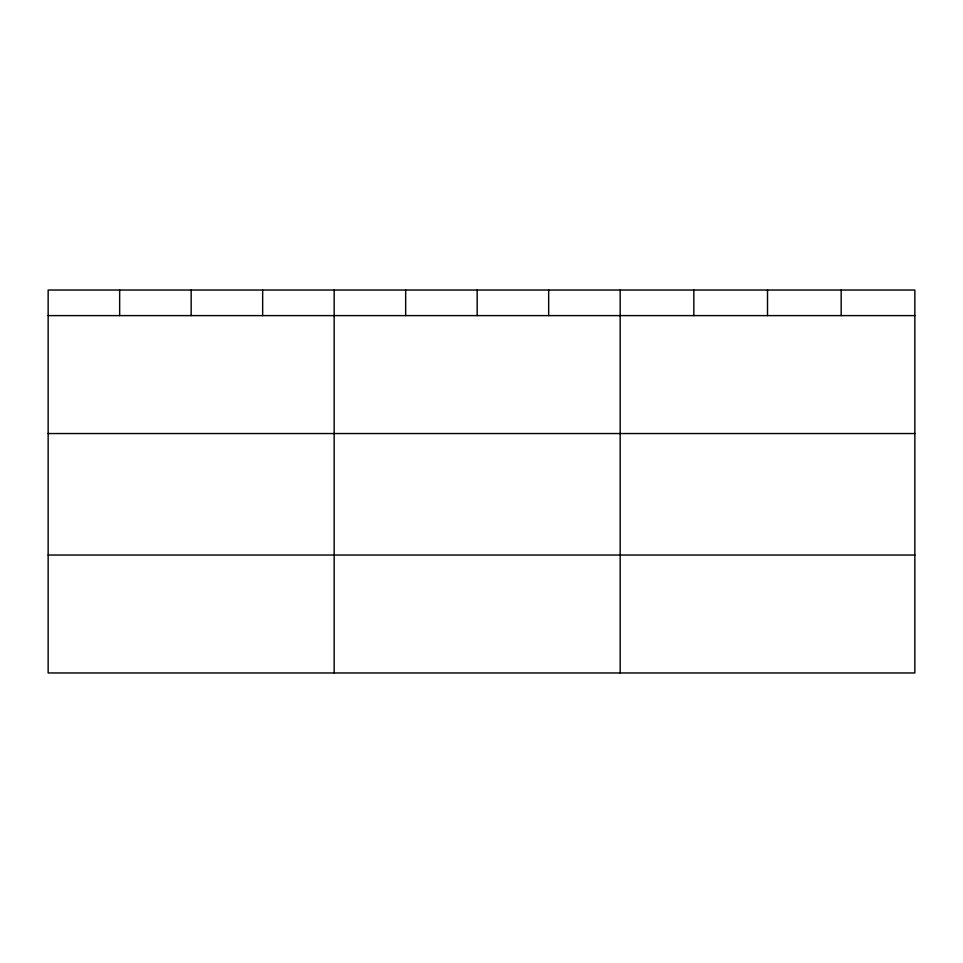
<?xml version="1.0" encoding="UTF-8"?>
<svg xmlns="http://www.w3.org/2000/svg" width="963" height="963" viewBox="0 0 963 963"><rect width="100%" height="100%" fill="white"/><g stroke="black" fill="none" stroke-linecap="round" stroke-linejoin="round"><path stroke-width="1.44" d="M914.85 433.543L914.85 290.032L48.15 290.032L48.15 672.968L914.85 672.968L914.85 433.543L48.15 433.543M48.15 315.611L914.85 315.611M48.15 555.037L914.85 555.037M841.181 290.032L841.181 315.611M767.511 290.032L767.511 315.611M693.841 290.032L693.841 315.611M620.172 290.032L620.172 672.968M548.669 290.032L548.669 315.611M477.166 290.032L477.166 315.611M405.664 290.032L405.664 315.611M334.161 290.032L334.161 672.968M262.658 290.032L262.658 315.611M191.156 290.032L191.156 315.611M119.653 290.032L119.653 315.611"/></g></svg>
